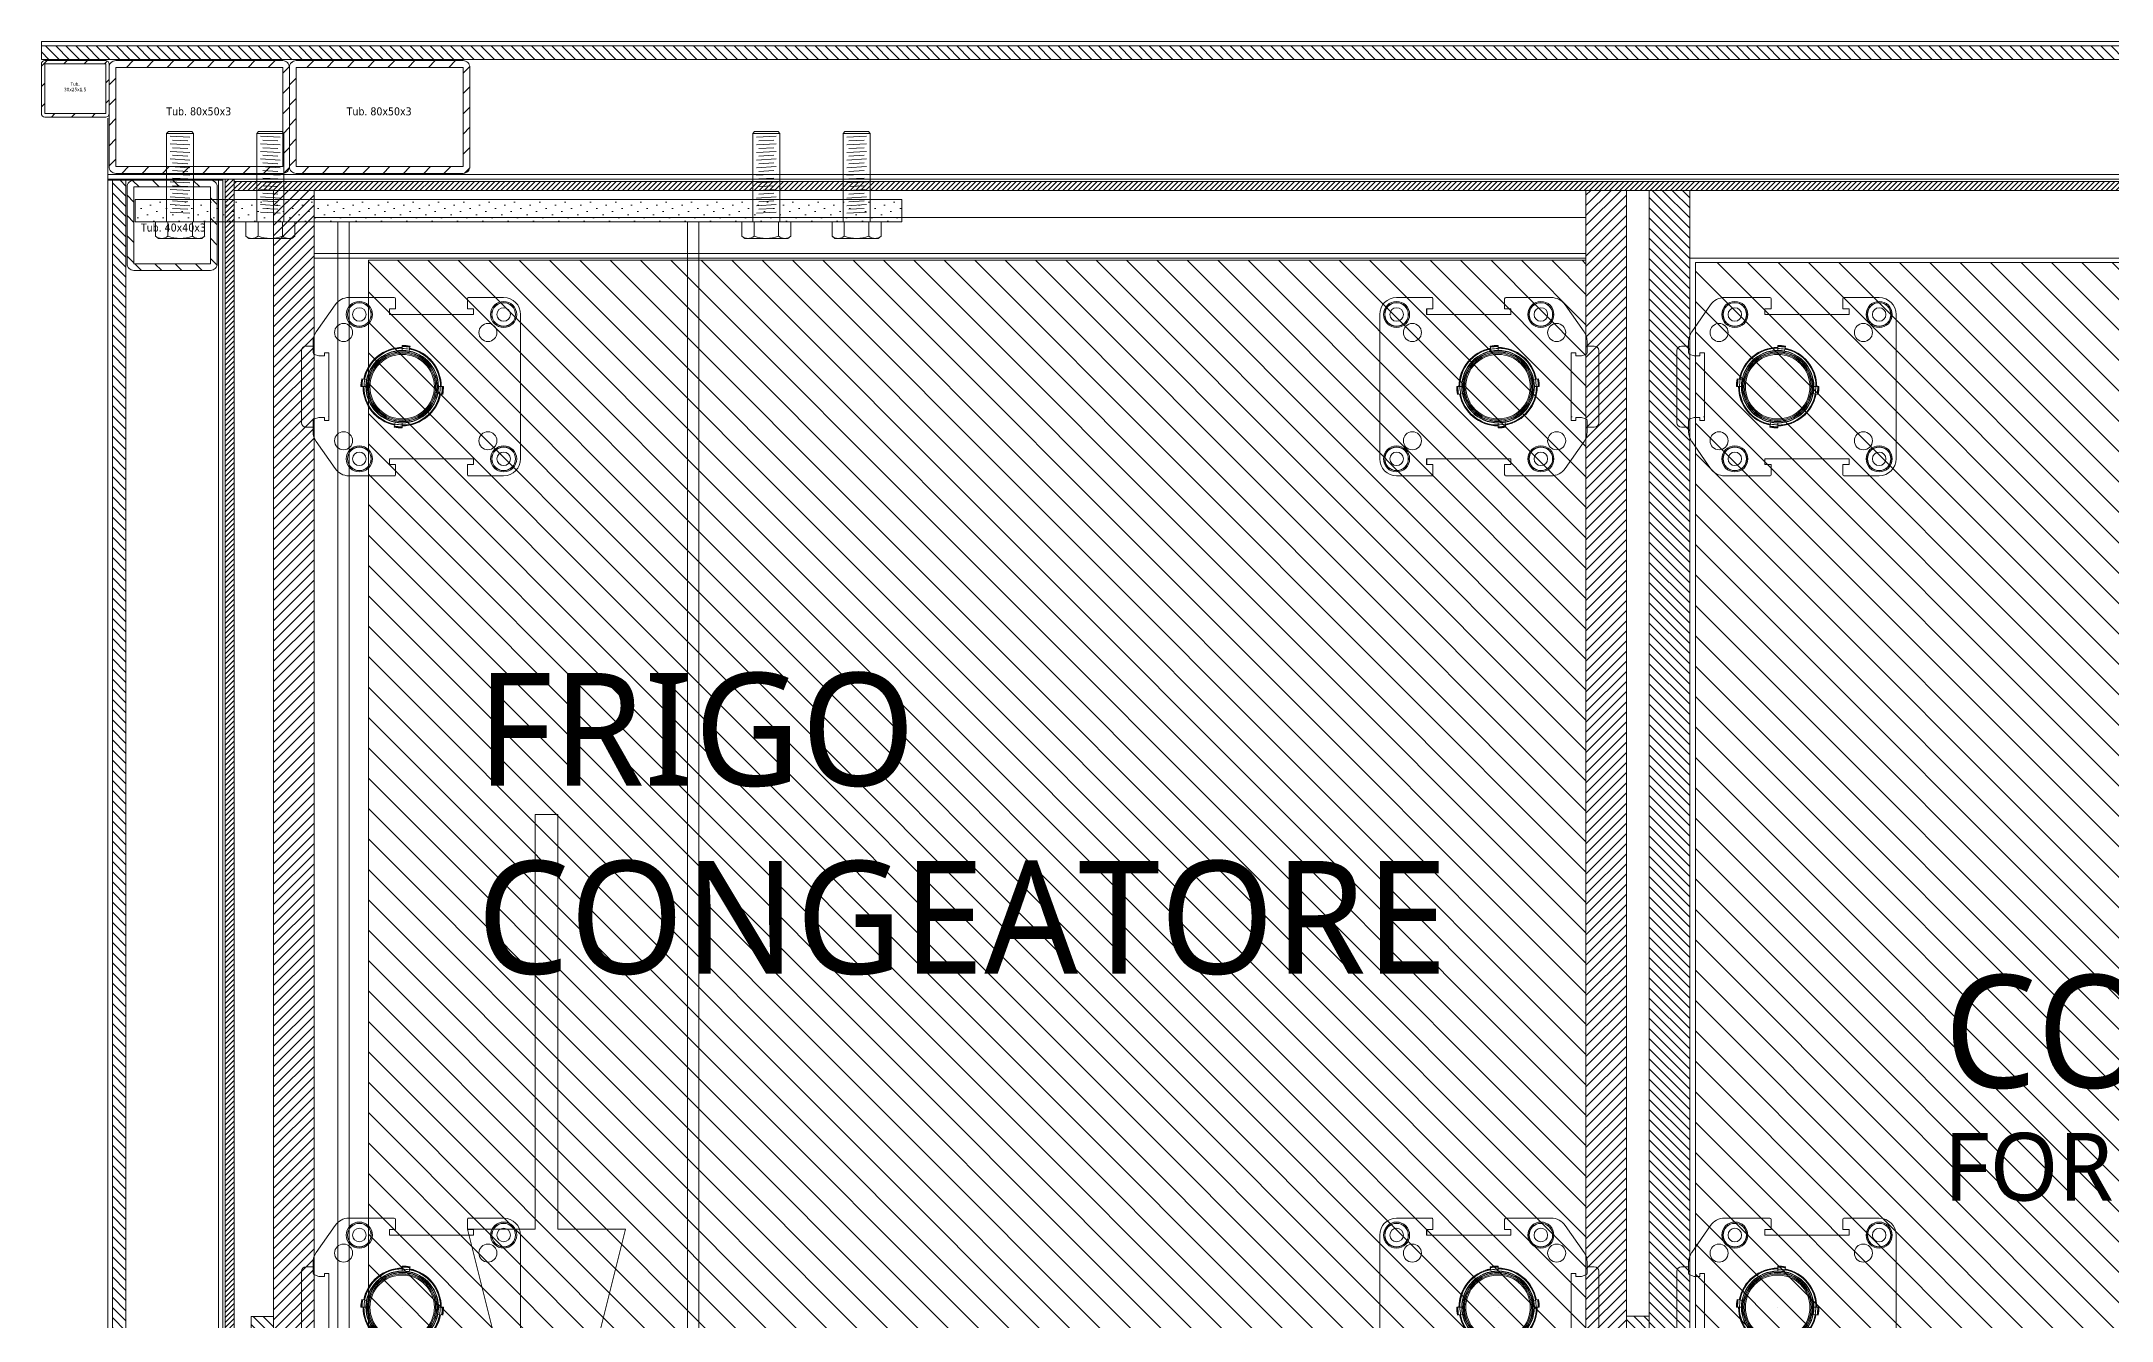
# Model space of a CAD drawing. Header units: millimetres. Extents: x -853320 to 19484, y -510814 to 9708.
# Drawn here: x 6616 to 7534, y 7378 to 7945 of the extents above; entities that cross this region are included whole.
import ezdxf

# ---------------------------------------------------------------- set-up
doc = ezdxf.new("R2010")
doc.units = ezdxf.units.MM
for name, pattern in [('CONTINUA', [0]), ('NASCOSTA', [9.525, 6.35, -3.175]), ('TRATTEGGIATA2', [9.525, 6.35, -3.175]), ('TRATTOPUNTO', [25.4, 12.7, -6.35, 0, -6.35])]:
    doc.linetypes.add(name, pattern=pattern)
doc.layers.add('assi', color=1, linetype='TRATTOPUNTO')
for name, color, linetype, lineweight in [('F_ARREDI', 7, 'Continuous', 5), ('F_ELETTRODOMESTICI', 40, 'Continuous', 5), ('F_ESCURSORI_slider', 7, 'Continuous', 0), ('F_MINERAL WALL', 6, 'Continuous', 5), ('F_MULTI laminato CERA', 124, 'Continuous', 5), ('F_MULTI laminato OPACO', 1, 'Continuous', 5), ('F_MULTI laminato OPACO_retino', 1, 'Continuous', 5), ('F_Piedini', 7, 'Continuous', 9), ('F_retino', 252, 'CONTINUA', 5), ('F_RIV.to PARETI e SOFFITTO_slider', 7, 'Continuous', 5)]:
    doc.layers.add(name, color=color, linetype=linetype, lineweight=lineweight)
doc.layers.add('F_PARETI_slider', color=1, linetype='Continuous', lineweight=5, true_color=0xff0000)
doc.layers.add('F_Testi', color=7, linetype='Continuous', lineweight=5, true_color=0x136734)
doc.styles.add('DANZI-DIDASCALIE', font='Yu Gothic UI Light.ttf', dxfattribs={"height": 30})
doc.styles.add('Tahoma', font='tahoma.ttf')

# ---------------------------------------------------------------- blocks, each defined once
blk = doc.blocks.new('SLIDER grande_lato cucina_pianta_rev.01')
at = {"linetype": 'Continuous', "lineweight": 9}
h = blk.add_hatch(dxfattribs=at)
h.set_pattern_fill('ANSI31', color=34, angle=90, style=0)
h.set_pattern_definition([(135, (13, 0), (-2.24506403, -2.24506403), [])])
h.paths.add_polyline_path([(268771.48, -68539.85), (267421.48, -68539.85), (267421.48, -68545.85), (268771.48, -68545.85)])
at = {"linetype": 'ByBlock', "lineweight": 9}
h = blk.add_hatch(dxfattribs=at)
h.set_pattern_fill('DOTS', color=256, scale=0.3, angle=-135)
h.set_pattern_definition([(225, (7911.41985, -221267.60377), (0.1683798023, -0.5051394068), [0, -0.47625])])
h.paths.add_polyline_path([(267450.98, -68599.35), (267501.98, -68599.35), (267501.98, -68598.85), (267450.98, -68598.85)])
at = {"linetype": 'Continuous', "lineweight": 9}
h = blk.add_hatch(dxfattribs=at)
h.set_pattern_fill('ANSI31', color=34, angle=90, style=0)
h.paths.add_polyline_path([(267452.98, -69769.35), (267452.98, -68599.35), (267458.98, -68599.35), (267458.98, -69769.35)])
at = {"lineweight": 9}
h = blk.add_hatch(dxfattribs=at)
h.set_pattern_fill('ANSI31', color=1, scale=2, angle=-90)
h.set_pattern_definition([(315, (138978.0235, 214979.6825), (4.49012806, 4.49012806), [])])
h.paths.add_polyline_path([(267462.48, -68636.35), (267496.48, -68636.35), (267496.48, -68602.35), (267462.48, -68602.35)], flags=16)
edge = h.paths.add_edge_path()
edge.add_arc((267462.48, -68636.35), 3, 180, 270)
edge.add_line((267462.48, -68639.35), (267496.48, -68639.35))
edge.add_arc((267496.48, -68636.35), 3, 270, 360)
edge.add_line((267499.48, -68636.35), (267499.48, -68602.35))
edge.add_arc((267496.48, -68602.35), 3, 0, 90)
edge.add_line((267496.48, -68599.35), (267462.48, -68599.35))
edge.add_arc((267462.48, -68602.35), 3, 90, 180)
edge.add_line((267459.48, -68602.35), (267459.48, -68636.35))
for p, q in [((267450.98, -68598.85), (267450.98, -68571.85)), ((268814.48, -68596.85), (267450.97, -68596.85)), ((268814.48, -68598.85), (267450.98, -68598.85))]:
    blk.add_line(p, q, dxfattribs=at)
for points in [[(267421.48, -68537.85), (276666.48, -68537.85), (276666.48, -68539.85), (267421.48, -68539.85)], [(268771.48, -68537.85), (267421.48, -68537.85), (267421.48, -68539.85), (268771.48, -68539.85)], [(267450.98, -68598.85), (267450.98, -69769.85), (267501.98, -69769.85), (267501.98, -68598.85)], [(267450.98, -68599.35), (267501.98, -68599.35), (267501.98, -68598.85), (267450.98, -68598.85)], [(267452.98, -68599.35), (267452.98, -69769.35), (267499.98, -69769.35), (267499.98, -68599.35)]]:
    blk.add_lwpolyline(points, close=True, dxfattribs=at)
at = {"color": 32, "linetype": 'ByBlock', "lineweight": 9}
for points in [[(268771.48, -68539.85), (267421.48, -68539.85), (267421.48, -68545.85), (268771.48, -68545.85)], [(267452.98, -69769.35), (267452.98, -68599.35), (267458.98, -68599.35), (267458.98, -69769.35)]]:
    blk.add_lwpolyline(points, close=True, dxfattribs=at)
at = {"color": 1, "lineweight": 9}
blk.add_lwpolyline([(267459.48, -68636.35, 0.414214), (267462.48, -68639.35), (267496.48, -68639.35, 0.414214), (267499.48, -68636.35), (267499.48, -68602.35, 0.414214), (267496.48, -68599.35), (267462.48, -68599.35, 0.414214), (267459.48, -68602.35)], format="xyb", close=True, dxfattribs=at)
at = {"color": 1}
blk.add_lwpolyline([(267501.98, -68598.85), (276585.98, -68598.85), (276585.98, -69793.85), (267501.98, -69793.85)], close=True, dxfattribs=at)
at = {"color": 1, "lineweight": 9}
blk.add_lwpolyline([(267462.48, -68636.35), (267496.48, -68636.35), (267496.48, -68602.35), (267462.48, -68602.35)], close=True, dxfattribs=at)
at = {"color": 30, "lineweight": 9, "attachment_point": 5, "style": 'Tahoma', "bg_fill": 3, "box_fill_scale": 1.1, "bg_fill_color": 256, "bg_fill_true_color": 13158600, "bg_fill_transparency": 0}
for s, insert, char_height, width in [('Tub. \\P{\\C6;30}x25x1,5', (267436.43, -68558.03), 1.5, 25.3624), ('Tub. 80x50x3', (267491.26, -68568.87), 3.549, 31.8549), ('Tub. 80x50x3', (267571.26, -68568.87), 3.549, 31.8549)]:
    blk.add_mtext(s, dxfattribs=dict(at, insert=insert, char_height=char_height, width=width))
at = {"lineweight": 9}
h = blk.add_hatch(dxfattribs=at)
h.set_pattern_fill('ANSI31', color=1, scale=2)
h.set_pattern_definition([(45, (-188705.0826, -30762.9555), (-4.49012806, 4.49012806), [])])
edge = h.paths.add_edge_path()
edge.add_line((267421.48, -68547.85), (267421.48, -68569.85))
edge.add_arc((267422.98, -68569.85), 1.5, 180, 270)
edge.add_line((267422.98, -68571.35), (267449.98, -68571.35))
edge.add_arc((267449.98, -68569.85), 1.5, 270, 360)
edge.add_line((267451.48, -68569.85), (267451.48, -68547.85))
edge.add_arc((267449.98, -68547.85), 1.5, 0, 90)
edge.add_line((267449.98, -68546.35), (267422.98, -68546.35))
edge.add_arc((267422.98, -68547.85), 1.5, 90, 180)
h.paths.add_polyline_path([(267422.98, -68547.85), (267422.98, -68569.85), (267449.98, -68569.85), (267449.98, -68547.85)], flags=16)
h = blk.add_hatch(dxfattribs=at)
h.set_pattern_fill('ANSI31', color=1, scale=2)
h.set_pattern_definition([(45, (-188690.0826, -31477.716), (-4.49012806, 4.49012806), [])])
edge = h.paths.add_edge_path()
edge.add_line((267451.48, -68549.35), (267451.48, -68593.35))
edge.add_arc((267454.48, -68593.35), 3, 180, 270)
edge.add_line((267454.48, -68596.35), (267528.48, -68596.35))
edge.add_arc((267528.48, -68593.35), 3, 270, 360)
edge.add_line((267531.48, -68593.35), (267531.48, -68549.35))
edge.add_arc((267528.48, -68549.35), 3, 0, 90)
edge.add_line((267528.48, -68546.35), (267454.48, -68546.35))
edge.add_arc((267454.48, -68549.35), 3, 90, 180)
h.paths.add_polyline_path([(267454.48, -68549.35), (267454.48, -68593.35), (267528.48, -68593.35), (267528.48, -68549.35)], flags=16)
h = blk.add_hatch(dxfattribs=at)
h.set_pattern_fill('ANSI31', color=1, scale=2)
h.set_pattern_definition([(45, (-188610.0826, -31477.716), (-4.49012806, 4.49012806), [])])
edge = h.paths.add_edge_path()
edge.add_line((267531.48, -68549.35), (267531.48, -68593.35))
edge.add_arc((267534.48, -68593.35), 3, 180, 270)
edge.add_line((267534.48, -68596.35), (267608.48, -68596.35))
edge.add_arc((267608.48, -68593.35), 3, 270, 360)
edge.add_line((267611.48, -68593.35), (267611.48, -68549.35))
edge.add_arc((267608.48, -68549.35), 3, 0, 90)
edge.add_line((267608.48, -68546.35), (267534.48, -68546.35))
edge.add_arc((267534.48, -68549.35), 3, 90, 180)
h.paths.add_polyline_path([(267534.48, -68549.35), (267534.48, -68593.35), (267608.48, -68593.35), (267608.48, -68549.35)], flags=16)
at = {"color": 1, "lineweight": 9}
for points in [[(267421.48, -68547.85), (267421.48, -68569.85, 0.414214), (267422.98, -68571.35), (267449.98, -68571.35, 0.414214), (267451.48, -68569.85), (267451.48, -68547.85, 0.414214), (267449.98, -68546.35), (267422.98, -68546.35, 0.414214)], [(267451.48, -68549.35), (267451.48, -68593.35, 0.414214), (267454.48, -68596.35), (267528.48, -68596.35, 0.414214), (267531.48, -68593.35), (267531.48, -68549.35, 0.414214), (267528.48, -68546.35), (267454.48, -68546.35, 0.414214)], [(267531.48, -68549.35), (267531.48, -68593.35, 0.414214), (267534.48, -68596.35), (267608.48, -68596.35, 0.414214), (267611.48, -68593.35), (267611.48, -68549.35, 0.414214), (267608.48, -68546.35), (267534.48, -68546.35, 0.414214)]]:
    blk.add_lwpolyline(points, format="xyb", close=True, dxfattribs=at)
for points in [[(267422.98, -68547.85), (267422.98, -68569.85), (267449.98, -68569.85), (267449.98, -68547.85)], [(267454.48, -68549.35), (267454.48, -68593.35), (267528.48, -68593.35), (267528.48, -68549.35)], [(267534.48, -68549.35), (267534.48, -68593.35), (267608.48, -68593.35), (267608.48, -68549.35)]]:
    blk.add_lwpolyline(points, close=True, dxfattribs=at)
at = {"color": 30, "lineweight": 9, "insert": (267480.01, -68620.36), "char_height": 3.549, "width": 31.8549, "attachment_point": 5, "style": 'Tahoma', "bg_fill": 3, "box_fill_scale": 1.1, "bg_fill_color": 256, "bg_fill_true_color": 13158600, "bg_fill_transparency": 0}
blk.add_mtext('Tub. 40x40x3', dxfattribs=at)
blk = doc.blocks.new('RIV.to_pareti e soffitto_grande_lato cucina_rev.01_pianta')
at = {"layer": 'F_MINERAL WALL', "transparency": 33554508}
h = blk.add_hatch(dxfattribs=at)
h.set_pattern_fill('ANSI31', color=256, scale=0.5)
h.set_pattern_definition([(45, (-9078, -3e-10), (-1.122532015, 1.122532015), [])])
h.paths.add_polyline_path([(20597.12, 22976.66), (20597.12, 21800.66), (20593.12, 21800.66), (20593.12, 22976.66)])
h = blk.add_hatch(dxfattribs=at)
h.set_pattern_fill('ANSI31', color=256, scale=0.5)
h.set_pattern_definition([(45, (0, -10), (-1.122532015, 1.122532015), [])])
h.paths.add_polyline_path([(24497.12, 22971.66), (20597.12, 22971.66), (20597.12, 22975.66), (24497.12, 22975.66)])
at = {"layer": 'F_MINERAL WALL'}
blk.add_lwpolyline([(20597.12, 22976.66), (20597.12, 21800.66), (20593.12, 21800.66), (20593.12, 22976.66)], close=True, dxfattribs=at)
at = {"layer": 'F_MINERAL WALL', "transparency": 33554508}
blk.add_lwpolyline([(24497.12, 22971.66), (20597.12, 22971.66), (20597.12, 22975.66), (24497.12, 22975.66)], close=True, dxfattribs=at)
at = {"layer": 'F_MULTI laminato OPACO', "color": 3, "linetype": 'NASCOSTA'}
blk.add_lwpolyline([(29676.12, 21800.66), (20592.12, 21800.66), (20592.12, 22976.66), (29676.12, 22976.66)], close=True, dxfattribs=at)
blk = doc.blocks.new('Vite M12x40')
at = {"color": 70, "lineweight": 5}
for p, q in [((455517.34, -4111.99), (455517.34, -4090.22)), ((455523.67, -4090.22), (455517.34, -4090.22)), ((455524.66, -4091.52), (455523.67, -4090.22)), ((455524.66, -4110.69), (455524.66, -4091.52)), ((455478.12, -4095.11), (455477.33, -4095.89)), ((455477.33, -4106.32), (455477.33, -4095.89)), ((455478.12, -4095.11), (455517.34, -4095.11)), ((455478.12, -4107.11), (455478.12, -4095.11)), ((455479.33, -4096.73), (455479.82, -4105.48)), ((455481.07, -4097.74), (455481.45, -4104.47)), ((455482.7, -4096.73), (455483.19, -4105.48)), ((455484.44, -4097.74), (455484.81, -4104.47)), ((455486.07, -4096.73), (455486.55, -4105.48)), ((455487.81, -4097.74), (455488.18, -4104.47)), ((455489.43, -4096.73), (455489.92, -4105.48)), ((455491.17, -4097.74), (455491.55, -4104.47)), ((455492.8, -4096.73), (455493.29, -4105.48)), ((455494.54, -4097.74), (455494.92, -4104.47)), ((455496.17, -4096.73), (455496.66, -4105.48)), ((455497.91, -4097.74), (455498.28, -4104.47)), ((455499.53, -4096.73), (455500.02, -4105.48)), ((455501.27, -4097.74), (455501.65, -4104.47)), ((455502.9, -4096.73), (455503.39, -4105.48)), ((455504.64, -4097.74), (455505.02, -4104.47)), ((455506.27, -4096.73), (455506.76, -4105.48)), ((455508.01, -4097.74), (455508.39, -4104.47)), ((455509.64, -4096.73), (455510.13, -4105.48)), ((455511.38, -4097.74), (455511.75, -4104.47)), ((455513, -4096.73), (455513.49, -4105.48)), ((455517.34, -4095.66), (455523.67, -4095.66)), ((455478.12, -4107.11), (455477.33, -4106.32)), ((455478.12, -4107.11), (455517.34, -4107.11)), ((455523.67, -4106.55), (455517.34, -4106.55)), ((455523.67, -4111.99), (455517.34, -4111.99)), ((455524.66, -4110.69), (455523.67, -4111.99))]:
    blk.add_line(p, q, dxfattribs=at)
for centre, radius, start, end in [((455520.41, -4092.94), 4.25, 320.12945, 39.87055), ((455509.16, -4101.11), 15.5, 339.44272, 20.55728), ((455520.41, -4109.27), 4.25, 320.12945, 39.87055)]:
    blk.add_arc(centre, radius, start, end, dxfattribs=at)
blk = doc.blocks.new('Pist. c.1150 aperti')
at = {"lineweight": 9}
h = blk.add_hatch(dxfattribs=at)
h.set_pattern_fill('DOTS', color=5, scale=2.5, angle=-45)
h.set_pattern_definition([(315, (309564.5915, 239965.4935), (4.209495057, 1.40316502), [0, -3.96875])])
h.paths.add_polyline_path([(461033.3, -13493.24), (461033.3, -13503.24), (461373.3, -13503.24), (461373.3, -13493.24)])
at = {"color": 5, "lineweight": 9}
blk.add_lwpolyline([(461033.3, -13493.24), (461033.3, -13503.24), (461373.3, -13503.24), (461373.3, -13493.24)], close=True, dxfattribs=at)
at = {"color": 1, "lineweight": 5}
blk.add_lwpolyline([(461210.78, -13765.82), (461210.78, -13949.6), (461180.78, -13949.6), (461215.78, -14089.6), (461250.78, -13949.6), (461220.78, -13949.6), (461220.78, -13765.82)], close=True, dxfattribs=at)
at = {"layer": 'assi', "color": 175, "linetype": 'Continuous', "lineweight": 5, "ltscale": 0.2}
for points in [[(461123.3, -15763.24), (461123.3, -13503.24), (461283.3, -13503.24), (461283.3, -15763.24)], [(461128.3, -13503.24), (461123.3, -13503.24), (461123.3, -15683.24), (461128.3, -15683.24)], [(461128.3, -15763.24), (461128.3, -13503.24), (461278.3, -13503.24), (461278.3, -15763.24)], [(461283.3, -13503.24), (461278.3, -13503.24), (461278.3, -15763.24), (461283.3, -15763.24)]]:
    blk.add_lwpolyline(points, close=True, dxfattribs=at)
at = {"color": 1, "lineweight": 5, "xscale": -1, "rotation": 90}
for p in [(456952.2, 442014.1), (456992.2, 442014.1)]:
    blk.add_blockref('Vite M12x40', p, dxfattribs=at)
at = {"color": 1, "lineweight": 5, "rotation": 270}
for p in [(465414.41, 442014.1), (465454.41, 442014.1)]:
    blk.add_blockref('Vite M12x40', p, dxfattribs=at)
blk = doc.blocks.new('BASE_piedino_HAFELE art.637.76.333_pianta')
at = {"layer": 'F_Piedini'}
for p, q in [((20825.6, 5963.94), (20810.1, 5963.94)), ((20826.2, 5958.94), (20823.43, 5958.94)), ((20823.43, 5956.44), (20823.43, 5958.94)), ((20823.45, 5956.44), (20823.45, 5958.94)), ((20826.2, 5958.94), (20826.2, 5963.33)), ((20858, 5958.94), (20858, 5963.34)), ((20860.77, 5958.94), (20858, 5958.94)), ((20878.7, 5963.94), (20858.6, 5963.94)), ((20860.75, 5956.44), (20860.75, 5958.94)), ((20860.77, 5956.44), (20860.77, 5958.94)), ((20893.24, 5948.74), (20884.84, 5960.74)), ((20802.6, 5892.44), (20802.6, 5956.44)), ((20860.77, 5956.44), (20823.43, 5956.44)), ((20851.79, 5941.47), (20851.61, 5942.4)), ((20851.84, 5941.18), (20851.79, 5941.47)), ((20851.86, 5941.11), (20851.84, 5941.18)), ((20852.03, 5940.23), (20851.86, 5941.11)), ((20855.1, 5941.79), (20855.1, 5942.73)), ((20855.1, 5941.5), (20855.1, 5941.79)), ((20855.1, 5941.42), (20855.1, 5941.5)), ((20855.1, 5940.53), (20855.1, 5941.42)), ((20897.78, 5942.44), (20894.58, 5942.44)), ((20894.58, 5939.51), (20894.58, 5942.44)), ((20894.6, 5942.44), (20894.6, 5944.44)), ((20899.78, 5908.43), (20899.78, 5940.44)), ((20889.61, 5939.45), (20887.58, 5939.45)), ((20887.58, 5909.42), (20887.58, 5939.45)), ((20889.61, 5938.05), (20889.61, 5939.45)), ((20892.1, 5938.05), (20889.61, 5938.05)), ((20892.1, 5938.05), (20894.05, 5938.76)), ((20839.01, 5924.44), (20836.8, 5924.44)), ((20855.1, 5924.44), (20855.1, 5924.44)), ((20855.1, 5924.44), (20855.1, 5924.44)), ((20855.1, 5924.44), (20855.1, 5924.44)), ((20855.1, 5924.44), (20855.1, 5924.44)), ((20870.9, 5927.51), (20871.78, 5927.68)), ((20872.09, 5924.44), (20871.19, 5924.44)), ((20871.78, 5927.68), (20871.85, 5927.69)), ((20871.85, 5927.69), (20872.14, 5927.75)), ((20872.16, 5924.44), (20872.09, 5924.44)), ((20872.14, 5927.75), (20873.06, 5927.93)), ((20872.46, 5924.44), (20872.16, 5924.44)), ((20873.4, 5924.44), (20872.46, 5924.44)), ((20838.06, 5921.12), (20838.35, 5921.18)), ((20838.35, 5921.18), (20839.3, 5921.36)), ((20855.1, 5907.45), (20855.1, 5908.34)), ((20855.1, 5907.37), (20855.1, 5907.45)), ((20855.1, 5906.14), (20855.1, 5907.37)), ((20858.34, 5907.76), (20858.17, 5908.64)), ((20858.36, 5907.69), (20858.34, 5907.76)), ((20858.41, 5907.4), (20858.36, 5907.69)), ((20858.59, 5906.47), (20858.41, 5907.4)), ((20889.61, 5909.42), (20887.58, 5909.42)), ((20887.99, 5911.14), (20887.89, 5911.14)), ((20892.1, 5910.82), (20889.61, 5910.82)), ((20889.61, 5909.42), (20889.61, 5910.82)), ((20894.05, 5910.11), (20892.1, 5910.82)), ((20894.58, 5906.44), (20894.58, 5909.36)), ((20897.78, 5906.44), (20894.58, 5906.44)), ((20894.6, 5904.44), (20894.6, 5906.44)), ((20884.84, 5888.13), (20893.24, 5900.13)), ((20860.77, 5892.44), (20823.43, 5892.44)), ((20823.43, 5889.94), (20823.43, 5892.44)), ((20826.2, 5889.94), (20823.43, 5889.94)), ((20823.45, 5889.94), (20823.45, 5892.44)), ((20826.2, 5885.54), (20826.2, 5889.94)), ((20860.77, 5889.94), (20858, 5889.94)), ((20858, 5885.54), (20858, 5889.94)), ((20860.75, 5889.94), (20860.75, 5892.44)), ((20860.77, 5889.94), (20860.77, 5892.44)), ((20825.6, 5884.94), (20810.1, 5884.94)), ((20878.7, 5884.94), (20858.6, 5884.94))]:
    blk.add_line(p, q, dxfattribs=at)
at = {"layer": 'F_Piedini', "color": 1}
blk.add_line((20841.11, 5920.66), (20841.1, 5920.66), dxfattribs=at)
at = {"layer": 'F_Piedini'}
for centre, radius in [((20810.1, 5956.44), 5.78), ((20810.1, 5956.44), 5.28), ((20810.1, 5956.44), 5.19), ((20810.1, 5956.44), 3), ((20874.1, 5956.44), 5.78), ((20874.1, 5956.44), 5.28), ((20874.1, 5956.44), 5.19), ((20874.1, 5956.44), 3), ((20817.1, 5948.44), 4), ((20881.1, 5948.44), 4), ((20855.1, 5924.44), 16.09), ((20855.1, 5924.44), 15.96), ((20855.1, 5924.44), 15.46), ((20855.1, 5924.44), 15.32), ((20855.1, 5924.44), 14.82), ((20855.1, 5924.44), 14.3), ((20817.1, 5900.44), 4), ((20881.1, 5900.44), 4), ((20810.1, 5892.44), 5.78), ((20810.1, 5892.44), 5.28), ((20810.1, 5892.44), 5.19), ((20810.1, 5892.44), 3), ((20874.1, 5892.44), 5.78), ((20874.1, 5892.44), 5.28), ((20874.1, 5892.44), 5.19), ((20874.1, 5892.44), 3)]:
    blk.add_circle(centre, radius, dxfattribs=at)
for centre, radius, start, end in [((20810.1, 5956.44), 7.5, 90, 180), ((20825.6, 5963.34), 0.6, 359.52043, 90.26456), ((20858.62, 5963.32), 0.62, 91.86277, 178.13863), ((20878.7, 5956.44), 7.5, 35, 90), ((20855.1, 5924.44), 17.36, 101, 180), ((20855.1, 5924.44), 17.06, 101, 180), ((20855.1, 5924.44), 16.99, 101, 180), ((20855.1, 5924.44), 18.3, 90, 101), ((20855.1, 5924.44), 18, 90, 101), ((20855.1, 5924.44), 17.8, 90, 101), ((20855.1, 5924.44), 16.9, 90, 101), ((20855.1, 5924.44), 16.09, 90, 101), ((20855.1, 5924.44), 17.36, 11, 90), ((20855.1, 5924.44), 17.06, 11, 90), ((20855.1, 5924.44), 16.99, 11, 90), ((20887.1, 5944.44), 7.5, 0, 35), ((20897.78, 5940.44), 2, 0.17808, 90), ((20893.77, 5939.52), 0.81, 290.49681, 359.50221), ((20855.1, 5924.44), 18.3, 180, 191), ((20855.1, 5924.44), 18, 180, 191), ((20855.1, 5924.44), 17.8, 180, 191), ((20855.1, 5924.44), 16.9, 180, 191), ((20855.1, 5924.44), 16.09, 180, 191), ((20855.1, 5924.44), 16.99, 281, 0), ((20855.1, 5924.44), 17.06, 281, 0), ((20855.1, 5924.44), 17.36, 281, 0), ((20855.1, 5924.44), 16.09, 0, 11), ((20855.1, 5924.44), 16.9, 0, 11), ((20855.1, 5924.44), 17.8, 0, 11), ((20855.1, 5924.44), 18, 0, 11), ((20855.1, 5924.44), 18.3, 0, 11), ((20855.1, 5924.44), 17.36, 191, 270), ((20855.1, 5924.44), 17.06, 191, 270), ((20855.1, 5924.44), 16.99, 191, 270), ((20855.1, 5924.44), 16.09, 270, 281), ((20855.1, 5924.44), 16.9, 270, 281), ((20855.1, 5924.44), 17.8, 270, 281), ((20855.1, 5924.44), 18, 270, 281), ((20855.1, 5924.44), 18.3, 270, 281), ((20887.1, 5904.44), 7.5, 325, 0), ((20893.72, 5909.32), 0.86, 2.73418, 67.2668), ((20897.78, 5908.44), 2, 270, 359.82192), ((20810.1, 5892.44), 7.5, 180, 270), ((20825.6, 5885.54), 0.6, 270.00016, 0.00124), ((20858.6, 5885.54), 0.6, 179.99876, 269.99984), ((20878.7, 5892.44), 7.5, 270, 325)]:
    blk.add_arc(centre, radius, start, end, dxfattribs=at)
blk = doc.blocks.new('COLONNA frigo_pianta')
at = {"layer": 'F_ELETTRODOMESTICI', "ltscale": 5, "true_color": 0x636466}
h = blk.add_hatch(dxfattribs=at)
h.set_pattern_fill('ANSI31', color=251, scale=3, angle=-90)
h.set_pattern_definition([(315, (255737.029, 291140.365), (6.7351921, 6.7351921), [])])
h.paths.add_polyline_path([(265487.56, 12376.71), (264947.56, 12376.71), (264947.56, 11829.71), (265487.56, 11829.71)])
at = {"layer": 'F_MULTI laminato CERA', "true_color": 0x636466}
h = blk.add_hatch(dxfattribs=at)
h.set_pattern_fill('ANSI31', color=251)
h.set_pattern_definition([(45, (-159743.3805, -21960.454), (-2.24506403, 2.24506403), [])])
h.paths.add_polyline_path([(264905.56, 11827.71), (264923.56, 11827.71), (264923.56, 12407.71), (264905.56, 12407.71)])
h = blk.add_hatch(dxfattribs=at)
h.set_pattern_fill('ANSI31', color=251)
h.set_pattern_definition([(45, (-159161.3805, -21960.454), (-2.24506403, 2.24506403), [])])
h.paths.add_polyline_path([(265487.56, 11827.71), (265505.56, 11827.71), (265505.56, 12407.71), (265487.56, 12407.71)])
at = {"layer": 'F_MULTI laminato OPACO_retino', "true_color": 0x636466, "transparency": 33554687}
h = blk.add_hatch(dxfattribs=at)
h.set_pattern_fill('ANSI31', color=251, angle=90)
h.paths.add_polyline_path([(264895.56, 11808.71), (264905.56, 11808.71), (264905.56, 11908.71), (264895.56, 11908.71)])
at = {"layer": 'F_ELETTRODOMESTICI', "ltscale": 5}
for points in [[(264947.56, 12376.71), (264947.56, 11827.71), (265487.56, 11827.71), (265487.56, 12376.71)], [(264947.56, 12376.71), (264947.56, 11829.71), (265487.56, 11829.71), (265487.56, 12376.71)]]:
    blk.add_lwpolyline(points, close=True, dxfattribs=at)
at = {"layer": 'F_ELETTRODOMESTICI', "linetype": 'TRATTEGGIATA2', "ltscale": 5}
blk.add_lwpolyline([(264947.56, 12376.71), (264947.56, 11848.71), (265487.56, 11848.71), (265487.56, 12376.71)], close=True, dxfattribs=at)
at = {"layer": 'F_MULTI laminato CERA'}
for points in [[(264905.56, 11827.71), (264923.56, 11827.71), (264923.56, 12407.71), (264905.56, 12407.71)], [(265487.56, 11827.71), (265505.56, 11827.71), (265505.56, 12407.71), (265487.56, 12407.71)], [(264923.56, 12377.71), (265487.56, 12377.71), (265487.56, 12395.71), (264923.56, 12395.71)], [(264923.56, 11827.71), (265487.56, 11827.71), (265487.56, 12379.71), (264923.56, 12379.71)], [(264923.56, 11827.71), (265487.56, 11827.71), (265487.56, 12377.71), (264923.56, 12377.71)]]:
    blk.add_lwpolyline(points, close=True, dxfattribs=at)
at = {"layer": 'F_MULTI laminato OPACO', "color": 6}
blk.add_lwpolyline([(264895.56, 11808.71), (264905.56, 11808.71), (264905.56, 11908.71), (264895.56, 11908.71)], close=True, dxfattribs=at)
at = {"layer": 'F_Piedini', "xscale": -1}
for p in [(285817.66, 6396.28), (285817.66, 5988.28)]:
    blk.add_blockref('BASE_piedino_HAFELE art.637.76.333_pianta', p, dxfattribs=at)
at = {"layer": 'F_Piedini'}
for p in [(244593.46, 6396.28), (244593.46, 5988.28)]:
    blk.add_blockref('BASE_piedino_HAFELE art.637.76.333_pianta', p, dxfattribs=at)
at = {"layer": 'F_Testi', "ltscale": 5, "insert": (264995.58, 12193.87), "char_height": 50, "attachment_point": 1, "style": 'DANZI-DIDASCALIE'}
blk.add_mtext_dynamic_manual_height_columns('FRIGO CONGEATORE', width=530.411, gutter_width=150, heights=[0], dxfattribs=at)
blk = doc.blocks.new('COLONNA forni_pianta')
at = {"layer": 'F_ELETTRODOMESTICI', "ltscale": 5, "true_color": 0x636466}
h = blk.add_hatch(dxfattribs=at)
h.set_pattern_fill('ANSI31', color=251, scale=3, angle=-90)
h.set_pattern_definition([(315, (8583.394, 294013.627), (6.7351921, 6.7351921), [])])
h.paths.add_polyline_path([(19783.63, 15248.98), (19783.63, 14700.98), (19224.63, 14700.98), (19224.63, 15248.98)])
at = {"layer": 'F_MULTI laminato OPACO_retino', "true_color": 0x636466}
h = blk.add_hatch(dxfattribs=at)
h.set_pattern_fill('ANSI31', color=251, angle=-90)
h.set_pattern_definition([(315, (-618, 0), (2.24506403, 2.24506403), [])])
h.paths.add_polyline_path([(19204.13, 14781.98), (19194.13, 14781.98), (19194.13, 14681.98), (19204.13, 14681.98)])
at = {"layer": 'F_retino'}
h = blk.add_hatch(dxfattribs=at)
h.set_pattern_fill('ANSI31', color=256, angle=-90)
h.set_pattern_definition([(315, (4006.666, 7224.5183), (2.24506403, 2.24506403), [])])
h.paths.add_polyline_path([(19204.13, 14700.98), (19222.13, 14700.98), (19222.13, 15280.98), (19204.13, 15280.98)])
at = {"layer": 'F_ELETTRODOMESTICI', "ltscale": 5}
blk.add_lwpolyline([(19783.63, 15248.98), (19783.63, 14700.98), (19224.63, 14700.98), (19224.63, 15248.98)], close=True, dxfattribs=at)
at = {"layer": 'F_MULTI laminato CERA'}
for points in [[(19222.13, 15280.98), (19204.13, 15280.98), (19204.13, 14700.98), (19222.13, 14700.98)], [(19222.13, 15250.98), (19222.13, 14700.98), (19786.13, 14700.98), (19786.13, 15250.98)]]:
    blk.add_lwpolyline(points, close=True, dxfattribs=at)
at = {"layer": 'F_MULTI laminato OPACO', "color": 6, "ltscale": 5}
blk.add_lwpolyline([(19204.13, 14781.98), (19194.13, 14781.98), (19194.13, 14681.98), (19204.13, 14681.98)], close=True, dxfattribs=at)
at = {"layer": 'F_Piedini', "xscale": -1}
for p in [(40116.23, 9269.54), (40116.23, 8861.54)]:
    blk.add_blockref('BASE_piedino_HAFELE art.637.76.333_pianta', p, dxfattribs=at)
at = {"layer": 'F_Testi', "ltscale": 5, "attachment_point": 1, "style": 'DANZI-DIDASCALIE'}
for s, insert, char_height in [('{\\fYu Gothic UI Light|b0|i0|c128|p34;COLONNA}', (19334.84, 14933.26), 50), ('{\\fYu Gothic UI Light|b0|i0|c128|p34;FORNI} e DISPENSA', (19334.84, 14863.26), 30)]:
    blk.add_mtext_dynamic_manual_height_columns(s, width=530.411, gutter_width=150, heights=[0], dxfattribs=dict(at, insert=insert, char_height=char_height))

msp = doc.modelspace()

# ---------------------------------------------------------------- block references
at = {"layer": 'F_PARETI_slider'}
msp.add_blockref('SLIDER grande_lato cucina_pianta_rev.01', (-260805.128, 76482.668), dxfattribs=at)

# ---------------------------------------------------------------- next in the draw order: block references
at = {"layer": 'F_ARREDI'}
for name, p in [('COLONNA frigo_pianta', (-258186.212, -4528.899)), ('COLONNA forni_pianta', (-11874.776, -7402.16))]:
    msp.add_blockref(name, p, dxfattribs=at)
at = {"layer": 'F_ESCURSORI_slider', "lineweight": 13}
msp.add_blockref('Pist. c.1150 aperti', (-454375.438, 21368.058), dxfattribs=at)
at = {"layer": 'F_RIV.to PARETI e SOFFITTO_slider'}
msp.add_blockref('RIV.to_pareti e soffitto_grande_lato cucina_rev.01_pianta', (-13895.268, -15092.845), dxfattribs=at)

doc.saveas('drawing.dxf')
